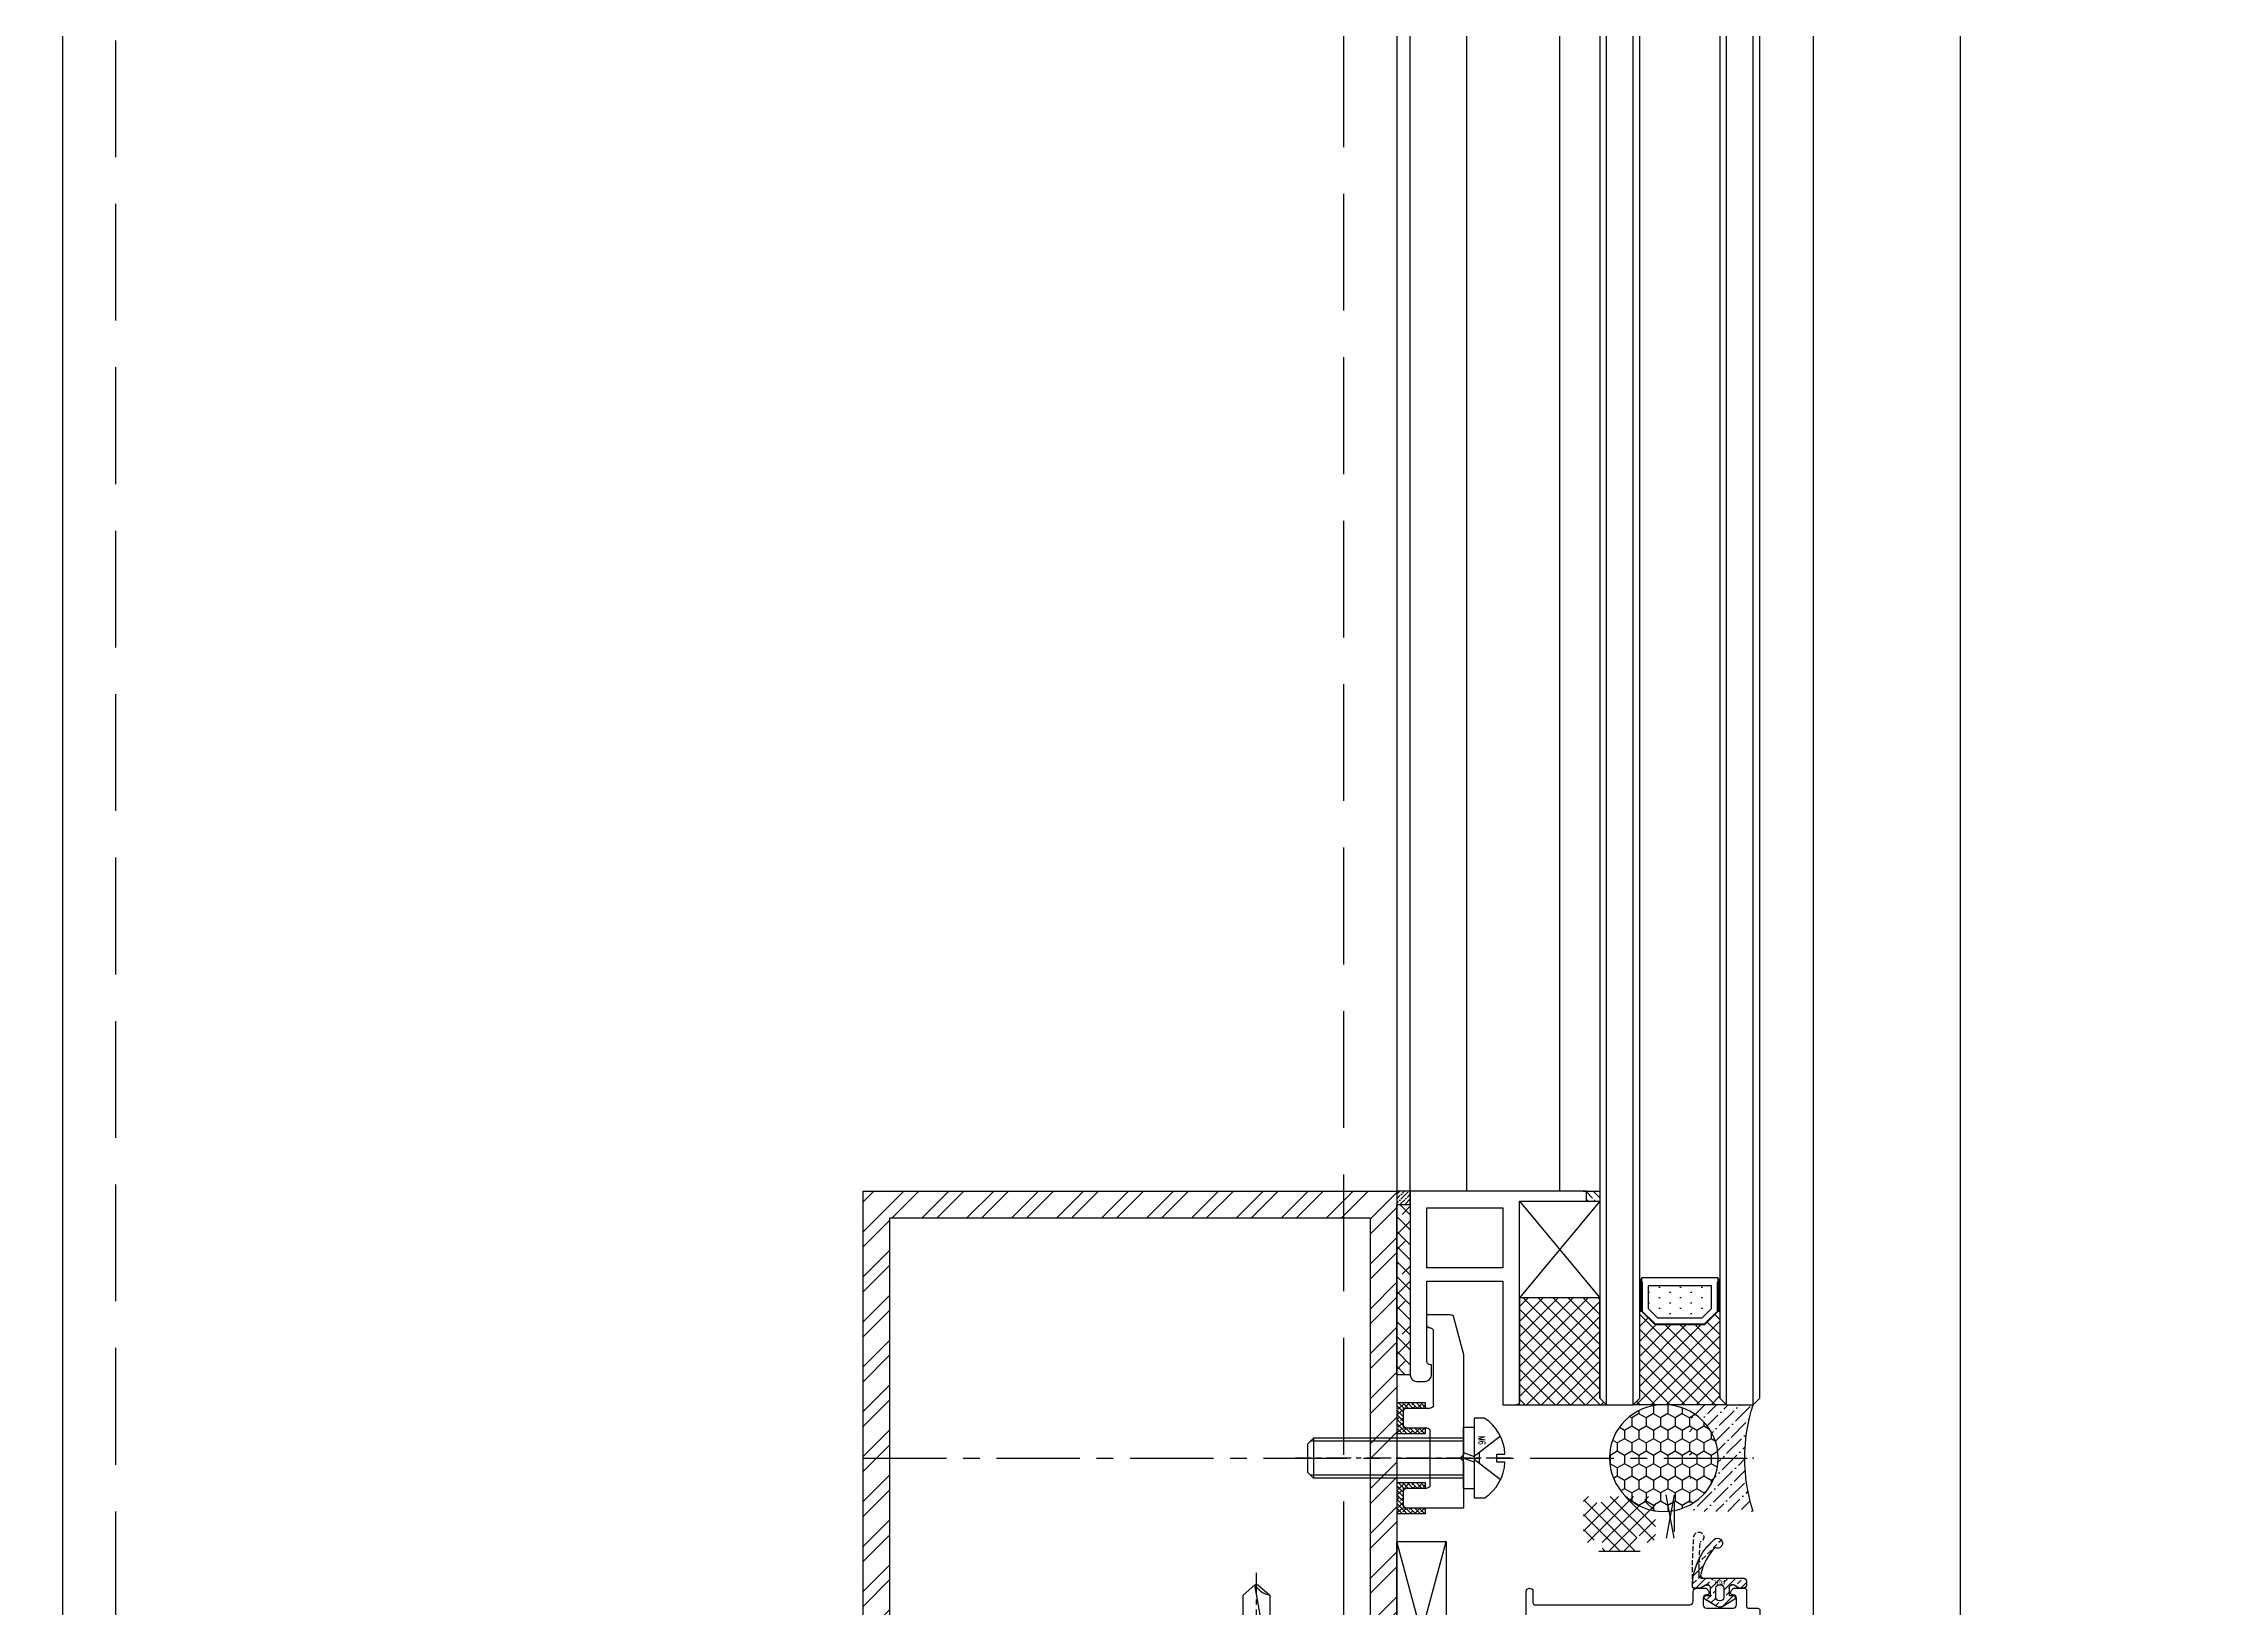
# Model space of a CAD drawing. Extents: x 220580 to 2027826, y -309201 to 71987.
# Drawn here: x 404590.9 to 404915.5, y -214401.4 to -214166.9 of the extents above; entities that cross this region are included whole.
import ezdxf
from ezdxf.enums import TextEntityAlignment as Align

# ---------------------------------------------------------------- set-up
doc = ezdxf.new("R2010")
doc.units = 0
for name, pattern in [('AUSGEZOGEN', [0]), ('CENTER', [2, 1.25, -0.25, 0.25, -0.25]), ('ZN-CENTER', [2, 1.25, -0.25, 0.25, -0.25]), ('ZN-DASH', [0.35, 0.25, -0.1])]:
    doc.linetypes.add(name, pattern=pattern)
for name, color, linetype in [('!ZN1-填充-8', 8, 'Continuous'), ('!ZN1-标注-173', 173, 'Continuous'), ('!ZN3-玻璃幕墙-4', 4, 'Continuous'), ('!ZN3-铝板幕墙-3', 3, 'Continuous'), ('!ZN4-辅助材料-1', 1, 'Continuous'), ('!ZN4-配件-11', 11, 'Continuous'), ('!ZN5-钢材投影-40', 40, 'Continuous'), ('!ZN5-铝材投影-112', 112, 'Continuous'), ('!ZN5-铝材断面-6', 6, 'Continuous'), ('!ZN6-虚线-8', 8, 'ZN-DASH'), ('11紧固件', 11, 'Continuous'), ('2钢材断面', 2, 'Continuous'), ('A_Hatch', 8, 'Continuous'), ('ZX', 240, 'CENTER'), ('型材截面颜色', 253, 'Continuous')]:
    doc.layers.add(name, color=color, linetype=linetype)
for name, color, linetype, lineweight in [('0CABR-填充', 8, 'Continuous', 5), ('0CABR-密封材料、垫片', 195, 'Continuous', 9), ('0填充', 8, 'Continuous', 13)]:
    doc.layers.add(name, color=color, linetype=linetype, lineweight=lineweight)
doc.styles.add('DHTEXT-1', font='ROMANS.shx', dxfattribs={"width": 0.7, "bigfont": 'CHINESE.shx'})
doc.styles.add('黑体', font='simhei.ttf', dxfattribs={"height": 12})

# ---------------------------------------------------------------- blocks, each defined once
blk = doc.blocks.new('20250822090122')
at = {"layer": 'A_Hatch'}
h = blk.add_hatch(dxfattribs=at)
h.set_pattern_fill('ANSI32', color=256)
h.set_pattern_definition([(45, (-80, -40), (-3.367596045400933, 3.367596045400933), []), (45, (-77.75493500000448, -40), (-3.367596045400933, 3.367596045400933), [])])
h.paths.add_polyline_path([(0, 40), (-80, 40), (-80, -40), (0, -40)])
h.paths.add_polyline_path([(-4, 36), (-4, -36), (-76, -36), (-76, 36)], flags=16)
at = {"layer": '2钢材断面'}
for points in [[(-80, 40), (0, 40), (0, -40), (-80, -40)], [(-76, 36), (-4, 36), (-4, -36), (-76, -36)]]:
    blk.add_lwpolyline(points, close=True, dxfattribs=at)
blk = doc.blocks.new('*U1907')
at = {"linetype": 'ByBlock', "ltscale": 10}
for p, q in [((-5.512308570388996, 3.264313849224891), (-1.5997600624396, 0.2324707128979036)), ((-3.099760062443238, 5.999999999999091), (-1.5997600624396, 5.999999999999091)), ((-1.5997600624396, -5.999999999999091), (-1.5997600624396, 5.999999999999091)), ((-1.5997600624396, -4.620044984873882), (-1.5997600624396, 4.620044984872013)), ((-1.5997600624396, 4.620044984872013), (0, 4.620044984872013)), ((0, 4.620044984872013), (0, -4.620044984873882)), ((-6.199760062438145, 0.5999999999958163), (-4.999760062433779, 0.5999999999976353)), ((-4.999760062433779, 0.5999999999976353), (-4.999760062433779, -0.5999999999994543)), ((-2.359507198434585, 0.8212005739923881), (-2.359507198434585, -0.8212005739890408)), ((0, -9.343636975245317e-13), (-1.5997600624396, 0.5822434348437788)), ((2.220446049250313e-16, 3.000000000002645), (22.5002399375644, 3.000000000000339)), ((2.220446049250313e-16, 2.55000000000389), (22.95023993756877, 2.549999999997793)), ((22.50023993756076, -2.999999999986928), (22.50023993755713, 3.000000000014891)), ((22.50023993755713, 3.000000000014891), (23.40023993755858, 2.100000000013436)), ((23.40023993756222, -2.100000000009119), (23.40023993755858, 2.100000000013436)), ((-4.999760062433779, -0.5999999999994543), (-6.200041946336569, -0.6000000000067303)), ((-5.512308570388996, -3.264313849219434), (-1.5997600624396, -0.2324707128950645)), ((-0.0001236077368957922, -0.834518847842471), (-1.599883670176496, -0.2522754129977578)), ((0, -2.549999999996544), (22.95023993757604, -2.549999999997114)), ((2.220446049250313e-16, -2.999999999997355), (22.50023993756804, -2.999999999999661)), ((22.50023993755713, -3.000000000014213), (23.40023993755858, -2.100000000012757)), ((-3.0997600624396, -5.999999999999091), (-1.5997600624396, -5.999999999999091)), ((0, -4.620044984873882), (-1.5997600624396, -4.620044984873882))]:
    blk.add_line(p, q, dxfattribs=at)
at = {"color": 0, "linetype": 'ZN-CENTER', "ltscale": 3}
blk.add_line((-7.149760062439595, 2.968965134506063e-13), (25.2002399375604, 2.456684181638768e-12), dxfattribs=at)
at = {"linetype": 'ByBlock', "ltscale": 10}
for centre, radius, start, end in [((0.6289204536260513, 0.2696463704114649), 6.836666666661672, 123.0516276806388, 177.2303399897559), ((0.6289204536260513, -0.2696463704151029), 6.836666666662514, 182.7696600102441, 236.9483723193611)]:
    blk.add_arc(centre, radius, start, end, dxfattribs=at)
at = {"layer": 'Defpoints', "color": 0, "ltscale": 10, "style": 'DHTEXT-1', "width": 0.7}
blk.add_text('M6', height=1, rotation=90, dxfattribs=at).set_placement((-2.254738332375523, -2.651439335049475), align=Align.CENTER)
blk = doc.blocks.new('16胶缝')
at = {"layer": '!ZN1-填充-8', "ltscale": 0.1}
h = blk.add_hatch(dxfattribs=at)
h.set_pattern_fill('HONEY', color=256, scale=10, style=0)
h.set_pattern_definition([(4.818975183877585e-15, (-19679.56000236233, -11324.37131966545), (1.875, 1.08253175), [1.25, -2.5]), (120, (-19679.56000236233, -11324.37131966545), (-1.874999995903225, 1.082531757095823), [1.249999999999998, -2.499999999999997]), (60.00000000000003, (-19679.56000236233, -11324.37131966545), (4.096775418904741e-09, 2.165063507095822), [-2.499999999999998, 1.249999999999999])])
edge = h.paths.add_edge_path()
edge.add_ellipse((8.000000000182808, 13.40127735032729), major_axis=(-1.852811262691897e-12, -8.148750109612592), ratio=0.9817456533069091, start_angle=0, end_angle=360)
h = blk.add_hatch(dxfattribs=at)
h.set_pattern_fill('ANSI36', color=256, scale=10, style=0)
h.set_pattern_definition([(45.00000000000003, (-19679.575386873, -11324.37131966545), (0.6629126073623883, 2.430679560328756), [3.125, -0.625, 0, -0.625])])
edge = h.paths.add_edge_path()
edge.add_ellipse((8.015384510843433, 13.40127735032729), major_axis=(0.8733517820453444, 8.103544729698486), ratio=0.9813319895029027, start_angle=124.6262873536864, end_angle=247.3977371599691, ccw=False)
edge.add_arc((0.0005942590132690384, 10.19757702908555), 1.197577176534192, 269.97156881858757, 324.48671338471985, ccw=False)
edge.add_line((1.455191522836685e-11, 8.999999999992724), (1.091393642127514e-11, -1.818989403545856e-12))
edge.add_arc((8.000000000015461, -24.92179927315374), 26.17434008740905, 432.2031562990745, 467.7968437009381, ccw=False)
edge.add_line((16.00000000001455, 0), (16.00000000001091, 9.000000000003638))
edge.add_arc((16.00645417175474, 10.22705133927502), 1.227068313314542, 216.5905572920867, 269.6986325029304, ccw=False)
at = {"layer": '!ZN4-辅助材料-1', "color": 1, "ltscale": 0.1}
blk.add_arc((8.000000000014552, -24.92179927313555), 26.17434008739207, 72.20315629866607, 107.7968437013339, dxfattribs=at)
blk.add_ellipse((8.000000000182808, 13.40127735032729), major_axis=(-1.852811262691897e-12, -8.148750109612592), ratio=0.9817456533069091, dxfattribs=at)
blk.add_point((8.000000000014552, 7.275957614183426e-12), dxfattribs=at)
blk = doc.blocks.new('胶缝断面')
at = {"color": 7, "ltscale": 0.1, "extrusion": (0, 0, -1), "zscale": -1, "rotation": 180}
blk.add_blockref('16胶缝', (8, 5.456968210637569e-12), dxfattribs=at)
blk = doc.blocks.new('*U1815')
at = {"layer": '!ZN1-填充-8'}
h = blk.add_hatch(dxfattribs=at)
h.set_pattern_fill('ANSI37', color=256, scale=0.5, style=0)
h.set_pattern_definition([(45, (6, -8.881784197001252e-16), (-1.122532015133644, 1.122532015133644), []), (135, (6, -8.881784197001252e-16), (-1.122532015133644, -1.122532015133644), [])])
h.paths.add_polyline_path([(1.029468876367901e-06, 5.00000102652325), (1.029468876367901e-06, 19.0000010265237), (1.000001029469331, 18.00000102652325), (14.00000102946797, 18.00000102652325), (14.00000102946797, 17.75000102652325), (12.00000102946797, 15.75000102652325), (12.00000102946797, 8.250001026523705), (14.00000102946797, 6.250001026523704), (14.00000102946797, 6.000001026523704), (1.000001029469331, 6.000001026523704)])
h = blk.add_hatch(dxfattribs=at)
h.set_pattern_fill('DOTS', color=8, angle=-1.272221872585407e-14, style=0)
h.set_pattern_definition([(0, (6, -8.881784197001252e-16), (0.7937500000000003, 1.5875), [0, -1.5875])])
h.paths.add_polyline_path([(13.00000246392847, 15.33578673215879), (13.00000246392847, 8.664213388665985), (14.4142185169444, 7.24999733565005), (17.80000246392865, 7.24999733565005), (17.80000246392865, 16.74999733565005), (14.41421306741995, 16.74999733565005)])
for points in [[(18.75000205893684, 17.99999999999977), (14.00000205893684, 17.99999999999977), (14.00000205893684, 17.74999999999977), (18.75000205893684, 17.74999999999977)], [(18.75000205893684, 6.249999999999772), (14.00000205893684, 6.249999999999772), (14.00000205893684, 5.999999999999772), (18.75000205893684, 5.999999999999772)]]:
    blk.add_hatch(color=256, dxfattribs=at).paths.add_polyline_path(points)
for p, q in [((2.058937752735802e-06, 22.99999999999977), (891.9999990791224, 23.00000000002658)), ((1.029468876367901e-06, 19.00000102946865), (891.9999980496535, 19.00000102949545)), ((1.029468876367901e-06, 4.999999091356357), (891.9999980496535, 4.99999909138316)), ((2.058937752735801e-06, 1.000000120825234), (891.9999990791224, 1.000000120852037))]:
    blk.add_line(p, q, dxfattribs=at)
at = {"layer": '!ZN3-玻璃幕墙-4'}
for points in [[(891.9999990791224, 24.00000000002658), (1.000002058937753, 23.99999999999977), (2.058937752735802e-06, 22.99999999999977), (2.058937752735801e-06, 18.99999999999977), (1.000002058937753, 17.99999999999977), (891.9999990791224, 18.00000000002657)], [(891.9999990791229, 6.000000000026574), (1.000002058937298, 5.999999999999772), (2.058936843241099e-06, 4.999999999999772), (2.058935933746397e-06, 0.9999999999997726), (1.000002058935479, 0), (891.9999990791229, 2.839442449449494e-11)]]:
    blk.add_lwpolyline(points, dxfattribs=at)
at = {"layer": '!ZN4-辅助材料-1'}
for points in [[(1.029468876367901e-06, 5.00000102652325), (1.029468876367901e-06, 19.0000010265237), (1.000001029469331, 18.00000102652325), (14.00000102946797, 18.00000102652325), (14.00000102946797, 17.75000102652325), (12.00000102946797, 15.75000102652325), (12.00000102946797, 8.250001026523705), (12.00000102946797, 8.250001026523705), (14.00000102946797, 6.250001026523704), (14.00000102946797, 6.000001026523704), (1.000001029469331, 6.000001026523704), (1.029468876367901e-06, 5.00000102652325)], [(12.00000205893639, 15.74999993958727), (12.00000205893639, 8.250000060412503), (14.00000205893639, 6.250000060412503), (19.00000205893639, 6.250000060412503), (19.00000205893639, 17.7500000604125), (14.00000205893639, 17.7500000604125)], [(13.00000246392847, 15.33578673215879), (13.00000246392847, 8.664213388665985), (14.4142185169444, 7.24999733565005), (17.80000246392865, 7.24999733565005), (17.80000246392865, 16.74999733565005), (14.41421306741995, 16.74999733565005)], [(18.75000205893684, 17.99999999999977), (14.00000205893684, 17.99999999999977), (14.00000205893684, 17.74999999999977), (18.75000205893684, 17.74999999999977)], [(18.75000205893684, 6.249999999999772), (14.00000205893684, 6.249999999999772), (14.00000205893684, 5.999999999999772), (18.75000205893684, 5.999999999999772)]]:
    blk.add_lwpolyline(points, close=True, dxfattribs=at)
blk.add_lwpolyline([(18.40000141310247, 17.74999853286067), (18.40000141310247, 17.65000006041236), (14.04142182915984, 17.65000006041236), (12.09999785437094, 15.70857608562369), (12.09999785437094, 8.291423709387573), (14.04142303089793, 6.349998532860581), (18.40000205893648, 6.349998532860581), (18.40000205893648, 6.250000060412503), (18.40000205893648, 6.349998532860581)], dxfattribs=at)
at = {"layer": 'Defpoints', "color": 250}
for p in [(2.058935478999048e-06, 24.00000205304695), (1.029468876367901e-06, 17.99999999999977), (1.029468876367901e-06, 5.999999999999772), (12.00000205893639, 6.000001026523704), (2.058935478999047e-06, 0)]:
    blk.add_point(p, dxfattribs=at)
blk = doc.blocks.new('20240131155736')
at = {"layer": '!ZN1-填充-8'}
h = blk.add_hatch(dxfattribs=at)
h.set_pattern_fill('ANSI36', color=256, scale=0.5, angle=270, style=0)
h.set_pattern_definition([(315, (4155.516182055328, -11794.82250172619), (1.543481520808761, -0.4209495056751171), [1.984375, -0.396875, 0, -0.396875])])
h.paths.add_polyline_path([(-0.7497986001617392, 0.7500036128367356), (-0.7497986001617392, -0.7500036128367356), (1.250202532093681, -0.7500036128367356), (1.250202532093681, 0.7500036128367356)])
at = {"layer": '!ZN4-辅助材料-1', "linetype": 'AUSGEZOGEN'}
blk.add_line((-1.250202532108233, 0.749996387068677), (1.250202532108233, 0.7500036128367356), dxfattribs=at)
blk = doc.blocks.new('20240131160147')
at = {"layer": '!ZN5-铝材断面-6'}
blk.add_lwpolyline([(-3.359996820086963, 1.24972521692689), (-3.360017300714389, 19.749725232934), (-0.8600173007143894, 19.749725232934), (-0.8599968200869625, -10.750274787526), (9.139988671027822, -10.75027476862306), (9.139988671027822, -12.25027476862306), (-17.2600001134706, -12.25027476875402), (-17.2600001134706, 15.24972523121687, -0.414213562373095), (-16.2600001134706, 16.24972523121687), (-15.06000012539153, 16.24972523121687, -0.414213562373095), (-14.06000012539153, 15.24972523121687), (-14.06000012539153, 13.74972523121687), (-14.2600001134706, 13.74972523121687, 0.414213562373095), (-14.7600001134706, 13.24972523121687), (-14.7600001134706, 1.249725235698861)], format="xyb", close=True, dxfattribs=at)
blk.add_lwpolyline([(-14.7600001134706, -0.7502747643011389), (-14.7600001134706, -9.750274768754025), (-3.359996820086963, -9.750274787525996), (-3.359996820086963, -0.7502747830731096)], close=True, dxfattribs=at)
at = {"layer": '!ZN1-填充-8', "ltscale": 50, "xscale": -1, "rotation": 180}
blk.add_blockref('20240131155736', (9.889797354408074, -11.50027115578996), dxfattribs=at)
blk = doc.blocks.new('20250822102610', base_point=(-89164.55327459493, -87453.63117898782))
at = {"layer": '!ZN1-填充-8'}
h = blk.add_hatch(dxfattribs=at)
h.set_pattern_fill('ANSI37', color=256, angle=-1.272221872585407e-14, style=0)
h.set_pattern_definition([(44.99999999999999, (0, 0), (-1.122532015133644, 1.122532015133644), []), (135, (0, 0), (-1.122532015133644, -1.122532015133644), [])])
edge = h.paths.add_edge_path()
edge.add_line((-89165.05327484866, -87423.13117512563), (-89151.55327484867, -87423.13118085341))
edge.add_line((-89151.55327484867, -87423.13118085341), (-89152.55327484867, -87424.13118000627))
edge.add_line((-89152.55327484867, -87424.13118000627), (-89152.55327484867, -87439.13118438769))
edge.add_line((-89152.55327484867, -87439.13118438769), (-89164.55327484867, -87439.13117682973))
edge.add_line((-89164.55327484867, -87439.13117682973), (-89164.55327484867, -87423.63117784967))
edge.add_arc((-89165.05327484867, -87423.63117512563), 0.5000000000074204, 359.9996878473482, 449.9999999983324)
at = {"layer": '!ZN1-填充-8', "ltscale": 100}
for p, q in [((-89152.5532746931, -87453.63117898782), (-89164.55327484867, -87439.13117682973)), ((-89164.55327459493, -87453.63117898782), (-89152.55327484867, -87439.13118438756))]:
    blk.add_line(p, q, dxfattribs=at)
at = {"layer": '!ZN4-辅助材料-1', "linetype": 'AUSGEZOGEN'}
blk.add_lwpolyline([(-89165.05327484866, -87423.13117512563), (-89151.55327484867, -87423.13118085341), (-89152.55327484867, -87424.13118000627), (-89152.55327484867, -87439.13118438769), (-89164.55327484867, -87439.13117682973), (-89164.55327484867, -87423.63117784967, 0.4142151580810171), (-89165.05327484866, -87423.13117512563), (-89165.05327484866, -87423.13117512563)], format="xyb", dxfattribs=at)
blk.add_lwpolyline([(-89152.55327484867, -87439.13118438768), (-89164.55327467559, -87439.13117716176), (-89164.55327469764, -87442.13117353823)], dxfattribs=at)
blk.add_lwpolyline([(-89164.55327459965, -87439.13117716176), (-89164.55327459493, -87453.63117898782), (-89152.5532746931, -87453.63117898782), (-89152.55327469783, -87439.13117716176)], close=True, dxfattribs=at)
blk = doc.blocks.new('20250822103338', base_point=(-89182.55327602196, -87455.13117897836))
at = {"layer": '0填充'}
h = blk.add_hatch(dxfattribs=at)
h.set_pattern_fill('ANSI38', color=256, angle=360, style=0)
h.set_pattern_definition([(45, (0, 0), (-1.122532015133644, 1.122532015133644), []), (134.9999999999999, (0, 0), (-3.367596045400932, 1.122532015133645), [3.96875, -2.38125])])
h.paths.add_polyline_path([(-89182.553276022, -87453.13117897836), (-89180.55327602198, -87453.13117897836), (-89180.55327602211, -87427.6311789784), (-89182.55327602211, -87427.6311789784)])
at = {"layer": '型材截面颜色', "ltscale": 60}
h = blk.add_hatch(dxfattribs=at)
h.set_pattern_fill('ANSI36', color=256, scale=0.3, angle=90.00000000000001)
h.set_pattern_definition([(135, (0, 0), (-0.9260889124852567, 0.2525697034050699), [1.190625, -0.238125, 0, -0.238125])])
h.paths.add_polyline_path([(-89182.55327602196, -87455.13117898106), (-89182.55327602196, -87453.13104161006), (-89180.55326710995, -87453.1311102956), (-89180.55326710995, -87455.13124766659)])
at = {"layer": '!ZN4-辅助材料-1'}
for points in [[(-89180.55327602195, -87427.6311789784), (-89182.55327602195, -87427.6311789784), (-89182.55327602196, -87453.13117897836), (-89180.55327602196, -87453.13117897836)], [(-89182.55327602196, -87455.13117897836), (-89182.55327602196, -87453.13104160737), (-89180.55326570052, -87453.13103338321), (-89180.55326570052, -87455.1311707542)]]:
    blk.add_lwpolyline(points, close=True, dxfattribs=at)
at = {"layer": '0CABR-密封材料、垫片'}
blk.add_lwpolyline([(-89180.55327602195, -87427.6311789784), (-89182.55327602195, -87427.6311789784), (-89182.55327602196, -87455.13117897836), (-89180.55327602196, -87455.13117897836)], close=True, dxfattribs=at)
blk = doc.blocks.new('20250822103828')
at = {"layer": '!ZN4-辅助材料-1', "ltscale": 100}
for name, p in [('20250822102610', (18.40000010126096, 1.499999990541255)), ('20250822103338', (0, 0))]:
    blk.add_blockref(name, p, dxfattribs=at)
at = {"layer": '!ZN6-虚线-8', "ltscale": 50}
blk.add_blockref('20240131160147', (19.26000011348515, 12.25027476875402), dxfattribs=at)
blk = doc.blocks.new('20250828093013')
at = {"layer": '!ZN5-铝材投影-112'}
for p, q in [((1.455191522836685e-11, 3.637978807091713e-12), (-8.499999999869033, 1.455191522836685e-11)), ((-1.01863406598568e-10, -6.999999999985448), (0, 0)), ((-8.999999999869033, -0.4999999999854481), (-8.999999999869033, -2.499999999985448)), ((-8.499999999869033, -2.999999999985448), (-5.499999999869033, -2.999999999985448)), ((-4.999999999869033, -3.499999999985448), (-5.000000000101863, -11.49999999998545)), ((-4.999999999869033, -3.499999999985448), (-4.999999999869033, -3.499999999985448)), ((-0.5000000001018634, -7.499999999985448), (-1.01863406598568e-10, -6.999999999985448)), ((-1.01863406598568e-10, -7.999999999985448), (-0.5000000001018634, -7.499999999985448)), ((-1.01863406598568e-10, -22.99999999998545), (-1.01863406598568e-10, -7.999999999985448)), ((-8.999999999869033, -12.49999999998545), (-8.999999999869033, -14.49999999998545)), ((-5.499999999869033, -11.99999999998545), (-8.499999999869033, -11.99999999998545)), ((-8.499999999869033, -14.99999999998545), (-4.999999999577994, -14.99999999998181)), ((-4.499999999577994, -15.49999999998181), (-4.499999999577994, -26.49999999998181)), ((-1.508395735509112, -28.6294095225021), (-1.01863406598568e-10, -22.99999999998545)), ((-5.499999999577994, -27.49999999998181), (-5.499999999577994, -28.99999999998181)), ((-5.499999999577994, -28.99999999998181), (-1.991358648621826, -28.99999999998545))]:
    blk.add_line(p, q, dxfattribs=at)
for centre, radius, start, end in [((-8.499999999869033, -0.4999999999854481), 0.5, 90, 180), ((-8.499999999869033, -2.499999999985448), 0.5, 180, 270), ((-5.499999999869033, -3.499999999989086), 0.500000000003638, 4.168816632087861e-10, 90), ((-8.499999999869033, -12.49999999998545), 0.5, 90, 180), ((-5.499999999985448, -11.50000000009823), 0.4999999998835847, 270.0000000133402, 1.292333155947237e-08), ((-8.499999999869033, -14.49999999998545), 0.5, 180, 270), ((-4.999999999577994, -15.49999999998181), 0.5, 0, 90), ((-4.999999999577994, -27.49999999998181), 0.5, 90, 180), ((-4.999999999577994, -26.49999999998181), 0.5, 270, 0), ((-1.991358648665482, -28.49999999998909), 0.499999999996362, 270.0000000050026, 345.0000000045844)]:
    blk.add_arc(centre, radius, start, end, dxfattribs=at)
blk = doc.blocks.new('20200306093546', base_point=(29869.44451845904, 42689.60230079947))
at = {"layer": '!ZN1-填充-8'}
h = blk.add_hatch(dxfattribs=at)
h.set_pattern_fill('ANSI36', color=256, angle=-270, style=0)
h.set_pattern_definition([(135, (29867.4444736498, 42689.10230079959), (-3.086963041617522, 0.8418990113502317), [3.96875, -0.79375, 0, -0.79375])])
edge = h.paths.add_edge_path()
edge.add_line((29867.4444736498, 42689.10230079959), (29867.44447369179, 42693.60231268449))
edge.add_arc((29867.9444736498, 42689.10230079959), 0.5, 90, 179.9999995806171, ccw=False)
edge.add_line((29867.9444736498, 42689.60230079959), (29870.9444736498, 42689.60230079959))
edge.add_arc((29870.9444736498, 42690.10230079959), 0.5, 270, 360)
edge.add_line((29871.4444736498, 42690.10230079959), (29871.4444736498, 42693.10230079959))
edge.add_arc((29871.94448594884, 42693.10228850055), 0.500012299189907, 89.99859066865429, 179.9985906686543, ccw=False)
edge.add_arc((29868.26590862396, -498209.810069502), 540903.4123828103, 89.99961034399236, 90.00008701138444)
at = {"layer": '!ZN4-辅助材料-1', "ltscale": 15}
blk.add_arc((29868.26595343297, -498209.8100695022), 540903.4123828103, 89.99961034399234, 90.00008701138442, dxfattribs=at)
blk = doc.blocks.new('JT04')
at = {"layer": '!ZN1-填充-8'}
h = blk.add_hatch(dxfattribs=at)
h.set_pattern_fill('ANSI33', color=256, scale=0.5, style=0)
h.set_pattern_definition([(45, (35969.10496391514, 42810.81342373282), (-1.122532015133644, 1.122532015133644), []), (45, (35970.22749641514, 42810.81342373282), (-1.122532015133644, 1.122532015133644), [0.79375, -0.396875])])
edge = h.paths.add_edge_path(flags=16)
edge.add_line((-2.997826040569635, -0.599999999969441), (-1.599999999998545, -0.599999999969441))
edge.add_arc((-1.599999999998545, -0.099999999969441), 0.5, 270, 360)
edge.add_line((-1.099999999998545, -0.09999999996944098), (-1.099999999998545, 0.09999999996944098))
edge.add_arc((-1.599999999998545, 0.099999999969441), 0.5, 0, 90)
edge.add_line((-1.599999999998545, 0.599999999969441), (-2.997826040569635, 0.599999999969441))
edge.add_arc((-2.997826040569635, 0.09999999996944098), 0.5, 90, 180)
edge.add_line((-3.497826040569635, 0.09999999996944098), (-3.497826040569635, -0.09999999996944098))
edge.add_arc((-2.997826040569635, -0.09999999996944098), 0.5, 180, 270)
edge = h.paths.add_edge_path()
edge.add_line((-4.497826040569635, 1.899999999972351), (-4.497826040569635, -3.499997241218807))
edge.add_arc((-3.997826040569635, -3.499997241218807), 0.5, 180, 270)
edge.add_line((-3.997826040569635, -3.999997241218807), (-3.499999999985448, -3.999997241218807))
edge.add_arc((-3.499999999985448, -3.499997241218807), 0.5, 270, 359.9999999966649)
edge.add_line((-2.999999999985448, -3.499997241247911), (-2.999999999949068, -2.903793814824894))
edge.add_line((-2.999999999949068, -2.903793814824894), (-3.431842483201763, -2.148069469156326))
edge.add_arc((-2.997720912142761, -1.899999999972321), 0.49999999999997, 89.99999999997482, 209.7448812976816, ccw=False)
edge.add_line((-2.99772091214254, -1.399999999972351), (-1.900000000023283, -1.399999999972351))
edge.add_line((-1.900000000023283, -1.399999999972351), (-1.900000000001455, -2.044162514503114))
edge.add_arc((-1.59999999999805, -2.044162514503301), 0.3000000000034055, 179.9999999999642, 318.5979371994025)
edge.add_line((-1.374973821948515, -2.242564175772713), (-0.2997101340806694, -0.5321261428034632))
edge.add_arc((-1.146317421122149, 9.195302474903018e-05), 0.9999999999993707, 327.8445545109171, 392.1554444919533)
edge.add_line((-0.2997101248183753, 0.5323100341192912), (-1.374973821948515, 2.242748150529223))
edge.add_arc((-1.59999999999805, 2.044346489259811), 0.3000000000034055, 41.40206280059746, 180.0000000000358)
edge.add_line((-1.900000000001455, 2.044346489259624), (-1.900000000023283, 1.399999999972351))
edge.add_line((-1.900000000023283, 1.399999999972351), (-2.997826040576911, 1.399999999972351))
edge.add_arc((-2.997826040574976, 1.89999999996935), 0.4999999999969984, 150.2551187017316, 269.9999999997783, ccw=False)
edge.add_line((-3.431947611628857, 2.148069469156326), (-2.999999999941792, 2.903977789581404))
edge.add_line((-2.999999999941792, 2.903977789581404), (-3.000000000007276, 3.903977789595956))
edge.add_arc((-3.200000000011642, 3.903977789581404), 0.2000000000043656, 4.168816631996864e-09, 90)
edge.add_line((-3.200000000011642, 4.10397778958577), (-3.20858851599769, 4.103524742822628))
edge.add_arc((-3.132577586258082, -5.41745194656688), 9.521280102031358, 90.4574124157616, 138.4624754208465)
edge.add_arc((-9.74999999984602, 0.3457999073018795), 0.7500000000174953, 132.787543482203, 391.632314705204)
edge.add_arc((-3.015131382602316, -5.930868080755278), 9.036257519631276, 103.4306021034514, 132.4268393888092, ccw=False)
edge.add_arc((-4.997826040569635, 2.371939536835856), 0.5000000000000001, -4.839080247620586e-10, 103.43060210340872, ccw=False)
edge.add_line((-4.497826040569635, 2.371939536831633), (-4.497826040569635, 1.899999999972351))
at = {"layer": '!ZN4-辅助材料-1', "color": 1}
blk.add_lwpolyline([(-4.497826040569635, 1.899999999972351), (-4.497826040569635, -3.499997241218807, 0.4142135623730951), (-3.997826040569635, -3.999997241218807), (-3.499999999985448, -3.999997241218807, 0.4142135623560464), (-2.999999999985448, -3.499997241247911), (-2.999999999949068, -2.903793814824894), (-3.431842483201763, -2.148069469156326, -0.5758670014067166), (-2.99772091214254, -1.399999999972351), (-1.900000000023283, -1.399999999972351), (-1.900000000001455, -2.044162514503114, 0.6911292322205898), (-1.374973821948515, -2.242564175772713), (-0.2997101340806694, -0.5321261428034632, 0.2882140078519263), (-0.2997101248183753, 0.5323100341192912), (-1.374973821948515, 2.242748150529223, 0.6911292322205898), (-1.900000000001455, 2.044346489259624), (-1.900000000023283, 1.399999999972351), (-2.997826040576911, 1.399999999972351, -0.575867001408691), (-3.431947611628857, 2.148069469156326), (-2.999999999941792, 2.903977789581404), (-3.000000000007276, 3.903977789595956, 0.4142135623517843), (-3.200000000011642, 4.10397778958577), (-3.20858851599769, 4.103524742822628, 0.2125796514072897), (-10.25946132736863, 0.8962080792844063, 2.116586426197153), (-9.11142654606374, 0.7391495534830028, -0.1271993843893061), (-5.11395975920459, 2.858265517425025, -0.4846608248026296), (-4.497826040569635, 2.371939536831633), (-4.497826040569635, 1.899999999972351)], format="xyb", dxfattribs=at)
blk.add_lwpolyline([(-2.997826040569635, -0.599999999969441), (-1.599999999998545, -0.599999999969441, 0.4142135623730951), (-1.099999999998545, -0.09999999996944098), (-1.099999999998545, 0.09999999996944098, 0.4142135623730951), (-1.599999999998545, 0.599999999969441), (-2.997826040569635, 0.599999999969441, 0.414213562373095), (-3.497826040569635, 0.09999999996944098), (-3.497826040569635, -0.09999999996944098, 0.414213562373095)], format="xyb", close=True, dxfattribs=at)
at = {"layer": '!ZN6-虚线-8', "color": 8, "linetype": 'ZN-DASH', "ltscale": 3}
blk.add_lwpolyline([(-4.497826040569635, -3.499997241218807, 0.414213562373095), (-3.997826040569635, -3.999997241218807), (-3.499999999985448, -3.999997241218807, 0.4142135623560464), (-2.999999999985448, -3.499997241247911), (-2.999999999949068, -2.903793814824894), (-3.431842483201763, -2.148069469156326, -0.5758670014064798), (-2.99772091214254, -1.399999999972351), (-1.900000000023283, -1.399999999972351), (-1.900000000001455, -2.044162514503114, 0.6911292322202194), (-1.374973821948515, -2.242564175772713), (-0.2997101340806694, -0.5321261428034632, 0.2882140078519262), (-0.2997101248183753, 0.5323100341192912), (-1.374973821948515, 2.242748150529223, 0.6911292322202194), (-1.900000000001455, 2.044346489259624), (-1.900000000023283, 1.399999999972351), (-2.997826040576911, 1.399999999972351, -0.5758670014089116), (-3.431947611628857, 2.148069469156326), (-2.999999999941792, 2.903977789581404), (-3.000000000000909, 3.805018279294927, 0.4094690236021308), (-3.295132414210002, 4.10497878769047, 0.02184746795901643), (-10.65946132737008, 3.896208079284406, 2.016412162439588), (-9.936783406471932, 2.945617394849251, -0.01468687657161582), (-4.798953462444842, 3.114384156088818, -0.4153147078852613), (-4.497826040569635, 2.81438627456464), (-4.497826040569635, 1.899999999972351)], format="xyb", close=True, dxfattribs=at)
at = {"layer": 'Defpoints', "ltscale": 15, "style": '黑体', "width": 0.8}
blk.add_text('JT04', height=0.7000000000000001, rotation=270, dxfattribs=at).set_placement((-4.203098017445882, 0.08595121553355511), align=Align.CENTER)
blk = doc.blocks.new('20250828095135', base_point=(-112732.7450166754, -32047.51196832285))
at = {"layer": '!ZN5-铝材断面-6'}
blk.add_lwpolyline([(-112712.3449913872, -32067.51196602143), (-112712.3449913872, -32065.81196602144, -0.4142135623787779), (-112712.0449913872, -32065.51196602143), (-112688.8449886283, -32065.51196602143, -0.414213562373095), (-112688.3449886283, -32066.01196602143), (-112688.3449886283, -32067.51196602147, 0.4142135623730951), (-112687.8449886283, -32068.01196602147), (-112686.5913987899, -32068.01196602147, 0.2679491924305389), (-112686.158386088, -32067.76196602147), (-112685.9851810072, -32067.46196602147, 0.577350269198918), (-112686.2449886283, -32067.01196602147), (-112686.3449886283, -32067.01196602147, -0.414213562373095), (-112686.8449886283, -32066.51196602147), (-112686.8449886283, -32065.5119660217, -0.4142135623560464), (-112686.3449886284, -32065.0119660217), (-112682.3449886284, -32065.01196602146, -0.4142135623901437), (-112681.8449886283, -32065.51196602146), (-112681.8449886283, -32066.51196602147, -0.414213562373095), (-112682.3449886283, -32067.01196602147), (-112682.4449886284, -32067.01196602147, 0.577350269198918), (-112682.7047962495, -32067.46196602147), (-112682.5315911687, -32067.76196602147, 0.2679491924305389), (-112682.0985784668, -32068.01196602147), (-112680.6449913872, -32068.01196602147, 0.4142135623787779), (-112680.3449913872, -32067.71196602147), (-112680.3449913872, -32065.31196602155, -0.4142135623787779), (-112680.0449913872, -32065.01196602155), (-112678.6449913872, -32065.01196602155, 0.4142135623787779), (-112678.3449913872, -32064.71196602155), (-112678.3449913872, -32064.01196602147, 0.414213562373095), (-112678.8449913872, -32063.51196602147), (-112680.8049669788, -32063.51196602147), (-112710.8449913872, -32063.51196602148, -0.4142135623730951), (-112711.3449913872, -32063.01196602148), (-112711.3449913872, -32024.51196602143, 0.4142135623734228), (-112711.8449913872, -32024.01196602143), (-112712.8449913872, -32024.01196602143, 0.4142135623730951), (-112713.3449913872, -32024.51196602143), (-112713.3449913872, -32067.51196602143, 0.4142135623730951), (-112712.8449913872, -32068.01196602143), (-112712.8449913872, -32068.01196602143, 0.414213562373095)], format="xyb", close=True, dxfattribs=at)
blk = doc.blocks.new('*U274')
at = {"color": 0, "linetype": 'CENTER', "ltscale": 3}
blk.add_line((-5.424020796972441, 2.968965134506063e-13), (39.8, 2.966515921798418e-13), dxfattribs=at)
at = {"linetype": 'ByBlock', "ltscale": 10}
for p, q in [((0, 1.789999867445902), (31.37876803610058, 1.790001182417058)), ((0.980701996714231, 2.400000000000388), (1.655298003285623, -2.399999999999794)), ((2.58070199671423, 2.400000071149289), (3.255298003285621, -2.399999928850893)), ((4.180701996714228, 2.40000014229819), (4.85529800328562, -2.399999857701992)), ((5.780701996714227, 2.400000213447091), (6.455298003285619, -2.399999786553091)), ((7.380701996714225, 2.400000284595991), (8.055298003285618, -2.399999715404191)), ((8.980701996714224, 2.400000355744892), (9.655298003285615, -2.39999964425529)), ((10.58070199671422, 2.400000426893793), (11.25529800328562, -2.399999573106389)), ((12.18070199671422, 2.400000498042694), (12.85529800328561, -2.399999501957488)), ((13.78070199671422, 2.400000569191595), (14.45529800328561, -2.399999430808587)), ((15.38070199671422, 2.400000640340496), (16.05529800328561, -2.399999359659686)), ((16.98070199671422, 2.400000711489397), (17.65529800328561, -2.399999288510785)), ((18.58070199671421, 2.400000782638298), (19.25529800328561, -2.399999217361884)), ((20.18070199671422, 2.400000853787199), (20.85529800328561, -2.399999146212983)), ((21.78070199671421, 2.4000009249361), (22.4552980032856, -2.399999075064082)), ((23.38070199671421, 2.400000996085), (24.0552980032856, -2.399999003915182)), ((24.98070199671421, 2.400001067233901), (25.6552980032856, -2.399998932766281)), ((26.58070199671421, 2.400001138382802), (27.2552980032856, -2.39999886161738)), ((28.18070199671421, 2.400001209531703), (28.8552980032856, -2.399998790468479)), ((29.7807019967142, 2.400001280680604), (30.45529800328559, -2.399998719319578)), ((31.37911330780593, -1.789998812574835), (0, -1.790000231097596))]:
    blk.add_line(p, q, dxfattribs=at)
blk.add_lwpolyline([(-3.299999999999955, 0.4000000000003876), (-3.689993742175107, 0.3999999999999488, -0.1474780726293994), (-2.137196594791703, 4.750000000000297), (0, 4.750000000000293), (0, -4.749999999999703), (-2.137196594791703, -4.749999999999703, -0.1474780726293994), (-3.689993742175107, -0.3999999999993538), (-3.299999999999955, -0.3999999999995669)], format="xyb", close=True, dxfattribs=at)
for points in [[(1.303114339079855, -1.789999999999667), (0.6285183325084631, 1.79000000000026), (0.980701996714231, 2.40000000000016), (1.332885660919771, 1.79000000000026), (2.00748166749139, -1.789999999999667), (1.655298003285623, -2.399999999999794)], [(2.903114339079854, -1.789999928850766), (2.228518332508462, 1.790000071149161), (2.58070199671423, 2.400000071149061), (2.93288566091977, 1.790000071149161), (3.607481667491389, -1.789999928850766), (3.255298003285621, -2.399999928850893)], [(4.503114339079852, -1.789999857701865), (3.82851833250846, 1.790000142298062), (4.180701996714228, 2.400000142297962), (4.532885660919769, 1.790000142298062), (5.207481667491388, -1.789999857701865), (4.85529800328562, -2.399999857701992)], [(6.103114339079851, -1.789999786552964), (5.428518332508459, 1.790000213446963), (5.780701996714227, 2.400000213446863), (6.132885660919768, 1.790000213446963), (6.807481667491387, -1.789999786552964), (6.455298003285619, -2.399999786553091)], [(7.703114339079849, -1.789999715404063), (7.028518332508457, 1.790000284595864), (7.380701996714225, 2.400000284595764), (7.732885660919766, 1.790000284595864), (8.407481667491385, -1.789999715404063), (8.055298003285618, -2.399999715404191)], [(9.303114339079848, -1.789999644255162), (8.628518332508456, 1.790000355744765), (8.980701996714224, 2.400000355744665), (9.332885660919764, 1.790000355744765), (10.00748166749138, -1.789999644255162), (9.655298003285615, -2.39999964425529)], [(10.90311433907985, -1.789999573106261), (10.22851833250846, 1.790000426893666), (10.58070199671422, 2.400000426893566), (10.93288566091976, 1.790000426893666), (11.60748166749138, -1.789999573106261), (11.25529800328562, -2.399999573106389)], [(12.50311433907985, -1.789999501957361), (11.82851833250845, 1.790000498042567), (12.18070199671422, 2.400000498042466), (12.53288566091976, 1.790000498042567), (13.20748166749138, -1.789999501957361), (12.85529800328561, -2.399999501957488)], [(14.10311433907984, -1.78999943080846), (13.42851833250845, 1.790000569191468), (13.78070199671422, 2.400000569191367), (14.13288566091976, 1.790000569191468), (14.80748166749138, -1.78999943080846), (14.45529800328561, -2.399999430808587)], [(15.70311433907984, -1.789999359659559), (15.02851833250845, 1.790000640340368), (15.38070199671422, 2.400000640340268), (15.73288566091976, 1.790000640340368), (16.40748166749137, -1.789999359659559), (16.05529800328561, -2.399999359659686)], [(17.30311433907984, -1.789999288510658), (16.62851833250845, 1.790000711489269), (16.98070199671422, 2.400000711489169), (17.33288566091976, 1.790000711489269), (18.00748166749138, -1.789999288510658), (17.65529800328561, -2.399999288510785)], [(18.90311433907984, -1.789999217361757), (18.22851833250845, 1.79000078263817), (18.58070199671421, 2.40000078263807), (18.93288566091976, 1.79000078263817), (19.60748166749137, -1.789999217361757), (19.25529800328561, -2.399999217361884)], [(20.50311433907984, -1.789999146212856), (19.82851833250845, 1.790000853787071), (20.18070199671422, 2.400000853786971), (20.53288566091976, 1.790000853787071), (21.20748166749138, -1.789999146212856), (20.85529800328561, -2.399999146212983)], [(22.10311433907983, -1.789999075063955), (21.42851833250844, 1.790000924935972), (21.78070199671421, 2.400000924935872), (22.13288566091975, 1.790000924935972), (22.80748166749137, -1.789999075063955), (22.4552980032856, -2.399999075064082)], [(23.70311433907984, -1.789999003915054), (23.02851833250844, 1.790000996084873), (23.38070199671421, 2.400000996084773), (23.73288566091975, 1.790000996084873), (24.40748166749137, -1.789999003915054), (24.0552980032856, -2.399999003915182)], [(25.30311433907983, -1.789998932766153), (24.62851833250844, 1.790001067233774), (24.98070199671421, 2.400001067233674), (25.33288566091975, 1.790001067233774), (26.00748166749137, -1.789998932766153), (25.6552980032856, -2.399998932766281)], [(26.90311433907983, -1.789998861617252), (26.22851833250844, 1.790001138382675), (26.58070199671421, 2.400001138382575), (26.93288566091975, 1.790001138382675), (27.60748166749137, -1.789998861617252), (27.2552980032856, -2.39999886161738)], [(28.50311433907983, -1.789998790468352), (27.82851833250844, 1.790001209531576), (28.18070199671421, 2.400001209531475), (28.53288566091975, 1.790001209531576), (29.20748166749136, -1.789998790468352), (28.8552980032856, -2.399998790468479)], [(30.10311433907983, -1.789998719319451), (29.42851833250844, 1.790001280680477), (29.7807019967142, 2.400001280680376), (30.13288566091974, 1.790001280680477), (30.80748166749136, -1.789998719319451), (30.45529800328559, -2.399998719319578)]]:
    blk.add_lwpolyline(points, close=True, dxfattribs=at)
for points in [[(31.37876803610061, -1.789998373019467, -0.414213562373095), (31.51437409670666, -1.925604433625574), (31.51437409670666, -1.993407463929112), (36.43498771318855, -1.993407463929112), (38, -0.2249860862085828), (38, 0.2249893401696905), (36.43498771318764, 1.993410717890958), (31.51437409670666, 1.993410717891413), (31.51437409670666, 1.925607687586625, -0.3961024401722377), (31.37876803610058, 1.790001182417058)], [(33.28923658521796, -1.993407463929112), (33.15465446581345, -1.026745245996176), (32.70006783590713, -1.308347583106263, -0.5304615897786895), (32.01996537693003, -1.003958735079118), (31.82794170274155, 0.08506163728137572, -0.6513157956771675), (32.39763620375697, 0.4671063739168968), (32.84998178346825, 0.1810643161583467), (33.50829240067856, 0.5673457527031811), (38, -0.2249860862085828, -0.2012259957209903), (36.43498771318764, 1.993410717890958)]]:
    blk.add_lwpolyline(points, format="xyb", dxfattribs=at)
at = {"layer": 'Defpoints', "color": 0, "ltscale": 10, "style": 'DHTEXT-1', "width": 0.7}
blk.add_text('4.8', height=1, rotation=90, dxfattribs=at).set_placement((-0.4943080637851551, -1.360906739295844), align=Align.CENTER)
blk = doc.blocks.new('20250828100248')
at = {"layer": '!ZN1-填充-8'}
h = blk.add_hatch(dxfattribs=at)
h.set_pattern_fill('ANSI37', color=8, angle=-2.544443745170813e-14)
h.set_pattern_definition([(44.99999999999999, (76333.11285659671, -6600.165915530622), (-1.122532015133644, 1.122532015133645), []), (135, (76333.11285659671, -6600.165915530622), (-1.122532015133645, -1.122532015133644), [])])
h.paths.add_polyline_path([(73.56514684423746, 85.25999872894317, -0.393050600715335), (74.0638227770396, 84.79636236529768, 0.9297347899465687), (75.26064501574729, 84.79636236529768, -0.4719103256675048), (75.89060990828148, 85.24245412486925, -0.47709108827861), (76.85723389638588, 84.45999872888933), (76.85723389640043, 79.19999872893823, -0.4142135623762473), (76.05723389639752, 78.39999872894259, -0.5843900103725459), (75.25917855589068, 78.74952498663333, 1.051798918542434), (74.06223389643128, 78.80999872896791), (74.06223389637307, 76.99999872894114), (68.38223389640916, 76.99999872895569, 0.4142135623737848), (68.88223389639461, 77.49999872894841), (68.88223389639461, 78.80999872893881, 0.9598614526833248), (67.6842455330916, 78.85908963801194, -0.3904212358222462), (67.18592189700576, 78.39999872894259, -0.5560169854158727), (66.08723389639636, 79.1999987289455), (66.08723389639636, 84.45999872887478, -0.4770910882800714), (67.05385788452986, 85.24245412486198, -0.4719103256772798), (67.68382277703495, 84.79636236531223, 0.9297347899611976), (68.88064501574263, 84.79636236530496, -0.3930506007188716), (69.37932094854477, 85.25999872894317)])
at = {"layer": '!ZN1-填充-8', "color": 8}
for p, q in [((79.64448308253486, 79.00000000203727), (78.44448308253777, 85.49999872859917)), ((79.64448308253486, 85.49999872859917), (78.44448308253777, 79.00000000203727))]:
    blk.add_line(p, q, dxfattribs=at)
at = {"layer": '!ZN1-填充-8', "ltscale": 15}
blk.add_line((35.75004801411706, 36.49999999998545), (-0.4999789630528539, 44.49999999998545), dxfattribs=at)
blk.add_lwpolyline([(35.75004801411706, 38.50000411480141), (35.7500480141025, 44.99999999998545), (-0.4999789630528539, 36.50000000033469)], dxfattribs=at)
at = {"layer": '!ZN4-辅助材料-1', "ltscale": 15}
for p, q in [((79.64448308253486, 84.49999872859917), (79.64448308253486, 80.00000000204454)), ((74.56223389638762, 76.99999872894114), (68.38223389639461, 76.99999872895569))]:
    blk.add_line(p, q, dxfattribs=at)
blk = doc.blocks.new('20250828100304')
at = {"layer": '11紧固件', "ltscale": 50}
blk.add_lwpolyline([(35.60000856439001, 0), (35.60000856439001, 27.50001277038245), (42.99997932070983, 27.50001277038245), (42.99997932070983, 0), (35.60000856439001, 0), (42.99997932070983, 27.50001277038245), (42.99997932070983, 0), (35.60000856439001, 27.50001277038245)], dxfattribs=at)
at = {"layer": '!ZN1-标注-173', "ltscale": 15, "xscale": -1, "rotation": 90}
for p in [(-0.9999999999708962, -1.99999916064553), (-1.000000000203727, -2.000000000349246)]:
    blk.add_blockref('20200306093546', p, dxfattribs=at)
at = {"layer": '!ZN4-辅助材料-1', "extrusion": (0, 0, -1), "zscale": -1, "rotation": 270}
blk.add_blockref('JT04', (-83.99998733396933, 17.4999987284391), dxfattribs=at)
at = {"layer": '!ZN4-配件-11', "color": 1, "ltscale": 20, "xscale": -1, "rotation": 270}
blk.add_blockref('*U274', (14.5491850735707, -17.00000147554965), dxfattribs=at)
at = {"layer": '!ZN5-铝材断面-6', "ltscale": 50}
blk.add_blockref('20250828100248', (-2.500000000363798, -51.00000000033469), dxfattribs=at)
at = {"layer": '!ZN5-铝材断面-6', "ltscale": 50, "xscale": -1, "rotation": 180}
blk.add_blockref('20250828095135', (35.60000856439001, -3.637978807091713e-10), dxfattribs=at)
blk = doc.blocks.new('20250828132035')
at = {"layer": '0CABR-填充'}
h = blk.add_hatch(dxfattribs=at)
h.set_pattern_fill('ANSI38', color=256, scale=0.3, angle=90.00000000000001)
h.set_pattern_definition([(135, (-68787.49234826089, 19384.80052084691), (-0.3367596045400931, -0.3367596045400933), []), (225.0000000000001, (-68787.49234826089, 19384.80052084691), (-0.3367596045400929, -1.01027881362028), [1.190625, -0.714375])])
h.paths.add_polyline_path([(549.8999824034399, 9658.300001888827), (549.8999824032071, 9657.500001888548), (546.5999824031605, 9657.50000188878), (546.5999824033934, 9654.50000188878), (549.8999824032071, 9654.50000188878), (549.8999824032071, 9653.700001888734), (545.5999824033934, 9653.700001888734), (545.5999824031605, 9658.300001888827)])
h = blk.add_hatch(dxfattribs=at)
h.set_pattern_fill('ANSI38', color=256, scale=0.3, angle=90)
h.set_pattern_definition([(135, (-68787.49234826089, 19384.80052084691), (-0.3367596045400932, -0.3367596045400932), []), (225, (-68787.49234826089, 19384.80052084691), (-0.3367596045400933, -1.01027881362028), [1.190625, -0.714375])])
h.paths.add_polyline_path([(549.8999824034981, 9658.300001888827), (549.8999824032653, 9657.500001888548), (546.5999824032187, 9657.50000188878), (546.5999824034516, 9654.50000188878), (549.8999824032653, 9654.50000188878), (549.8999824032653, 9653.700001888734), (545.5999824034516, 9653.700001888734), (545.5999824032187, 9658.300001888827)])
h = blk.add_hatch(dxfattribs=at)
h.set_pattern_fill('ANSI38', color=256, scale=0.3, angle=90.00000000000001)
h.set_pattern_definition([(135, (-68787.49234826089, 19372.80052084691), (-0.3367596045400931, -0.3367596045400933), []), (225.0000000000001, (-68787.49234826089, 19372.80052084691), (-0.3367596045400929, -1.01027881362028), [1.190625, -0.714375])])
h.paths.add_polyline_path([(549.8999824034399, 9646.300001888827), (549.8999824032071, 9645.500001888548), (546.5999824031605, 9645.50000188878), (546.5999824033934, 9642.50000188878), (549.8999824032071, 9642.50000188878), (549.8999824032071, 9641.700001888734), (545.5999824033934, 9641.700001888734), (545.5999824031605, 9646.300001888827)])
h = blk.add_hatch(dxfattribs=at)
h.set_pattern_fill('ANSI38', color=256, scale=0.3, angle=90)
h.set_pattern_definition([(135, (-68787.49234826089, 19372.80052084691), (-0.3367596045400932, -0.3367596045400932), []), (225, (-68787.49234826089, 19372.80052084691), (-0.3367596045400933, -1.01027881362028), [1.190625, -0.714375])])
h.paths.add_polyline_path([(549.8999824034981, 9646.300001888827), (549.8999824032653, 9645.500001888548), (546.5999824032187, 9645.50000188878), (546.5999824034516, 9642.50000188878), (549.8999824032653, 9642.50000188878), (549.8999824032653, 9641.700001888734), (545.5999824034516, 9641.700001888734), (545.5999824032187, 9646.300001888827)])
at = {"layer": '!ZN4-辅助材料-1'}
for points in [[(549.899982403731, 9653.700001888967), (549.8999824034981, 9654.500001889013), (546.5999824034516, 9654.500001889013), (546.5999824036844, 9657.50000188878), (549.8999824034981, 9657.500001889013), (549.8999824034981, 9658.300001888827), (545.5999824036844, 9658.300001888827), (545.5999824034516, 9653.700001888734), (549.899982403731, 9653.700001888967)], [(549.899982403731, 9641.700001888967), (549.8999824034981, 9642.500001889013), (546.5999824034516, 9642.500001889013), (546.5999824036844, 9645.50000188878), (549.8999824034981, 9645.500001889013), (549.8999824034981, 9646.300001888827), (545.5999824036844, 9646.300001888827), (545.5999824034516, 9641.700001888734), (549.899982403731, 9641.700001888967)]]:
    blk.add_lwpolyline(points, dxfattribs=at)
at = {"layer": '!ZN5-钢材投影-40', "ltscale": 0.3}
for p, q in [((345.5982674296247, 10549.99999993696), (345.5982674296247, 8987.499989496311)), ((545.5999824035098, 10549.99999993696), (545.5999824035098, 8987.499989496311))]:
    blk.add_line(p, q, dxfattribs=at)
at = {"layer": '!ZN5-铝材投影-112'}
for p, q in [((547.5982763528009, 9690.000001888839), (547.5982763528009, 10549.99999993696)), ((556.0982474862249, 9690.000001888839), (556.0982474862249, 10549.99999993696)), ((569.9999665508512, 9690.000001888839), (569.9999665508512, 10549.99999993696)), ((607.9999795171316, 10549.99999993696), (607.9999795171316, 8987.499989496311)), ((629.9999824482948, 10549.99999993696), (629.9999824482948, 8987.499989496311))]:
    blk.add_line(p, q, dxfattribs=at)
at = {"layer": '!ZN6-虚线-8', "color": 8, "linetype": 'ZN-DASH', "ltscale": 70}
for p, q in [((353.5982674296247, 8987.499989496311), (353.5982674296247, 10549.99999993696)), ((537.5999824035098, 10549.99999993696), (537.5999824035098, 8987.499989496311))]:
    blk.add_line(p, q, dxfattribs=at)
at = {"layer": 'ZX', "ltscale": 10}
blk.add_line((465.5999824035098, 9650.000001888868), (599.9999824034749, 9650.000001888868), dxfattribs=at)
at = {"layer": '!ZN3-玻璃幕墙-4', "rotation": 90}
blk.add_blockref('*U1815', (599.9999824034749, 9658.000000857835), dxfattribs=at)
at = {"layer": '!ZN4-辅助材料-1', "ltscale": 100, "xscale": -1, "rotation": 180}
blk.add_blockref('20250822103828', (545.5999824035098, 9690.000001888868), dxfattribs=at)
at = {"layer": '!ZN4-辅助材料-1', "rotation": 270}
blk.add_blockref('胶缝断面', (598.999982282694, 9650.000002009678), dxfattribs=at)
at = {"layer": '!ZN4-配件-11', "color": 1, "rotation": 180}
blk.add_blockref('*U1907', (555.5999824034516, 9650.00000189041), dxfattribs=at)
at = {"layer": '!ZN5-铝材投影-112', "ltscale": 50, "xscale": -1, "rotation": 180}
blk.add_blockref('20250828093013', (555.5999824034516, 9642.500001888897), dxfattribs=at)
at = {"layer": '!ZN5-铝材断面-6', "ltscale": 50}
blk.add_blockref('20250828100304', (509.9999738391489, 9610.000001888868), dxfattribs=at)
at = {"layer": '!ZN5-铝材断面-6', "ltscale": 100}
blk.add_blockref('20250822090122', (545.5999824035098, 9650.000001888868), dxfattribs=at)
blk = doc.blocks.new('A$Cd368c47f')
at = {"ltscale": 30}
blk.add_blockref('20250828132035', (200.0000167153194, 1.213338691741228e-07), dxfattribs=at)

msp = doc.modelspace()

# ---------------------------------------------------------------- block references
at = {"layer": '!ZN3-铝板幕墙-3', "ltscale": 2000}
msp.add_blockref('A$Cd368c47f', (404048.1902592778, -224028.9690525695), dxfattribs=at)

doc.saveas('drawing.dxf')
